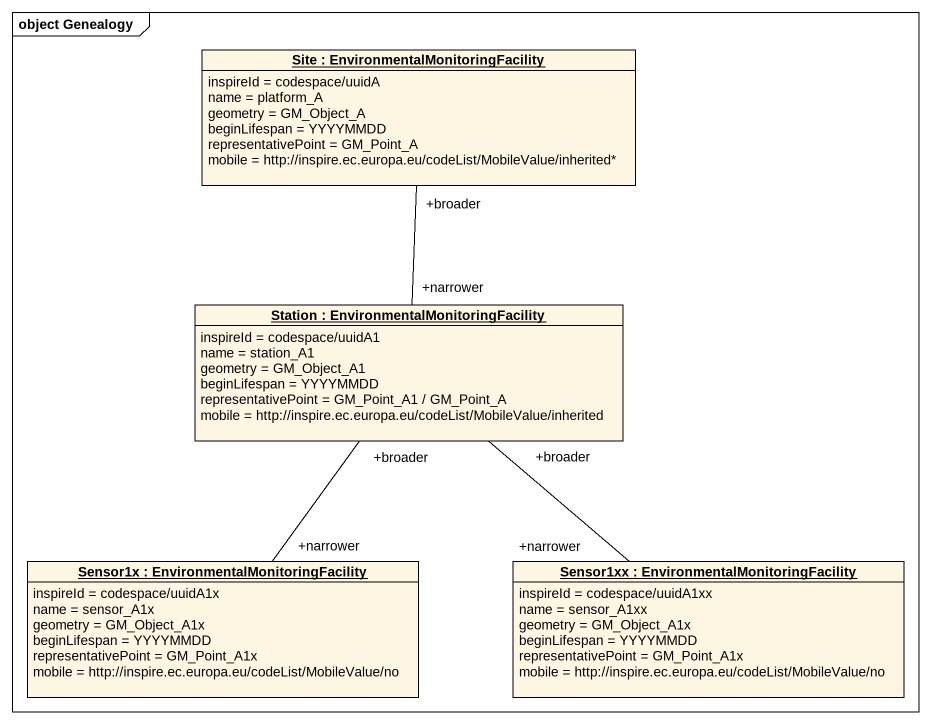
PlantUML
@startuml
mainframe object Genealogy
hide circle
hide empty members
object "Site : EnvironmentalMonitoringFacility" as Site {
  inspireId = codespace/uuidA
  name = platform_A
  geometry = GM_Object_A
  beginLifespan = YYYYMMDD
  representativePoint = GM_Point_A
  mobile = http://inspire.ec.europa.eu/codeList/MobileValue/inherited*
}
object "Station : EnvironmentalMonitoringFacility" as Station {
  inspireId = codespace/uuidA1
  name = station_A1
  geometry = GM_Object_A1
  beginLifespan = YYYYMMDD
  representativePoint = GM_Point_A1 / GM_Point_A
  mobile = http://inspire.ec.europa.eu/codeList/MobileValue/inherited
}
object "Sensor1x : EnvironmentalMonitoringFacility" as Sensor1x {
  inspireId = codespace/uuidA1x
  name = sensor_A1x
  geometry = GM_Object_A1x
  beginLifespan = YYYYMMDD
  representativePoint = GM_Point_A1x
  mobile = http://inspire.ec.europa.eu/codeList/MobileValue/no
}
object "Sensor1xx : EnvironmentalMonitoringFacility" as Sensor1xx {
  inspireId = codespace/uuidA1xx
  name = sensor_A1xx
  geometry = GM_Object_A1x
  beginLifespan = YYYYMMDD
  representativePoint = GM_Point_A1x
  mobile = http://inspire.ec.europa.eu/codeList/MobileValue/no
}
Site "+broader" -- "+narrower" Station
Station "+broader" -- "+narrower" Sensor1x
Station "+broader" -- "+narrower" Sensor1xx
@enduml
